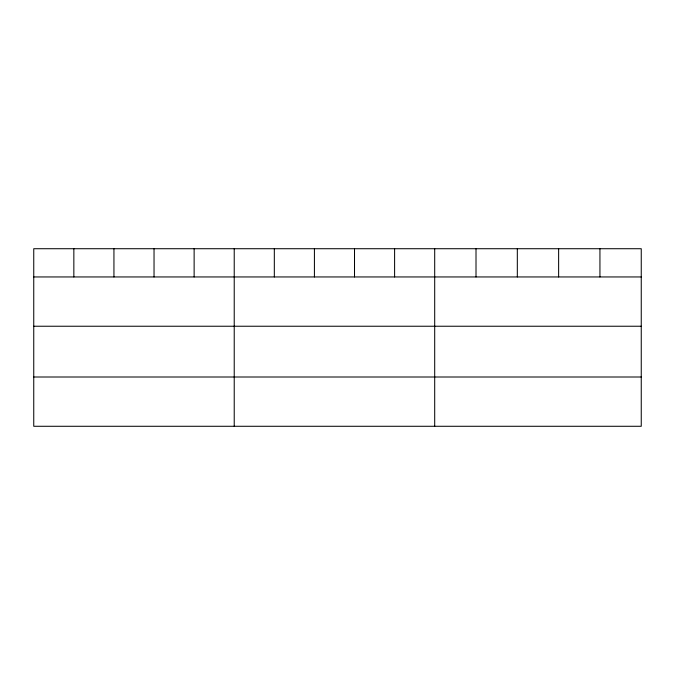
<?xml version="1.0" encoding="UTF-8"?>
<svg xmlns="http://www.w3.org/2000/svg" width="675" height="675" viewBox="0 0 675 675"><rect width="100%" height="100%" fill="white"/><g stroke="black" fill="none" stroke-linecap="round" stroke-linejoin="round"><path stroke-width="1.01" d="M641.25 276.952L641.25 426.279L33.75 426.279L33.75 248.721L641.25 248.721L641.25 276.952L33.75 276.952M33.75 326.236L641.25 326.236M33.75 377.004L641.25 377.004M599.94 248.721L599.94 276.952M558.63 248.721L558.63 276.952M517.32 248.721L517.32 276.952M476.01 248.721L476.01 276.952M434.7 248.721L434.7 426.279M394.605 248.721L394.605 276.952M354.51 248.721L354.51 276.952M314.415 248.721L314.415 276.952M274.32 248.721L274.32 276.952M234.225 248.721L234.225 426.279M194.13 248.721L194.13 276.952M154.035 248.721L154.035 276.952M113.94 248.721L113.94 276.952M73.845 248.721L73.845 276.952"/></g></svg>
